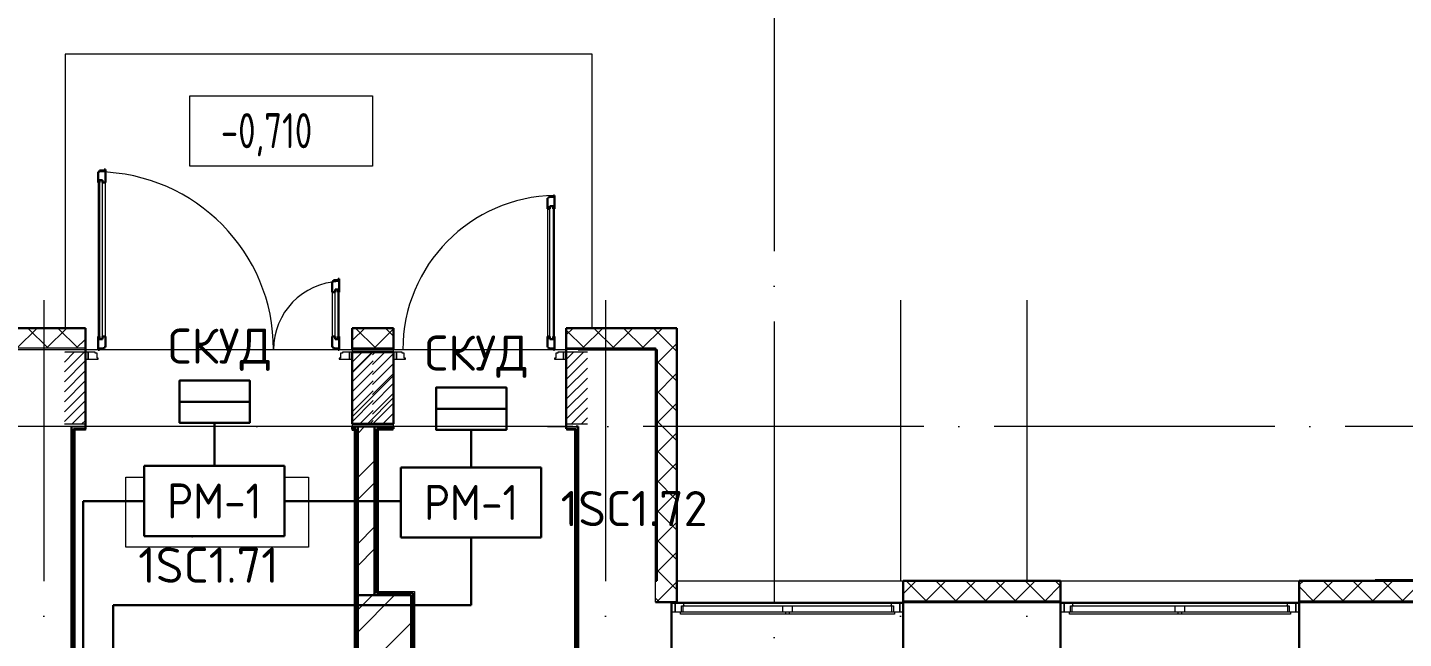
# Model space of a CAD drawing. Header units: millimetres. Extents: x -1073752 to 1436911, y -1379358 to 94781.
# Drawn here: x -1014384 to -1004584, y -902528 to -898177 of the extents above; entities that cross this region are included whole.
import ezdxf
from ezdxf.enums import TextEntityAlignment as Align

# ---------------------------------------------------------------- set-up
doc = ezdxf.new("R2010")
doc.units = ezdxf.units.MM
doc.set_wipeout_variables(frame=1)
doc.linetypes.add('ADSK_Линия сетки', pattern=[25, 20, -2.5, 0, -2.5])
doc.linetypes.add('ADSK_Штриховая_ш2 п1_5', pattern=[4.5, 3, -1.5])
for name, color, linetype, lineweight in [('_ Окна', 7, 'Continuous', 9), ('RC-Линии_связи-Адресные', 5, 'Continuous', 50), ('RC-Прочее_оборудование', 1, 'Continuous', 30), ('Аннотация', 7, 'Continuous', 18), ('АПС', 5, 'Continuous', 30), ('Двери', 252, 'Continuous', 9), ('лс', 5, 'Continuous', 30), ('Ограждение', 252, 'Continuous', 9), ('Окна', 7, 'Continuous', 9), ('Оси', 252, 'Continuous', 9), ('Отметки', 7, 'Continuous', 9), ('Перекрытие', 252, 'Continuous', 18), ('Стены внутренние', 7, 'Continuous', 18), ('Стены наружные', 7, 'Continuous', 18), ('Стены штриховка', 7, 'Continuous', 9)]:
    doc.layers.add(name, color=color, linetype=linetype, lineweight=lineweight)
doc.layers.add('Двери открывание', color=7, linetype='Continuous', lineweight=9, true_color=0xc0c0c0)
doc.layers.add('Линии', color=7, linetype='Continuous', lineweight=9, true_color=0x00a600)
doc.styles.add('GOST Common_3', font='', dxfattribs={"height": 3.5})
doc.styles.add('ICOCPEUR', font='isocpeur.ttf', dxfattribs={"height": 250})
doc.styles.add('ISOCPEUR', font='isocpeur.ttf', dxfattribs={"height": 250})
doc.styles.add('RubezhCAD', font='isocpeur.ttf')
doc.styles.get("Standard").update_dxf_attribs({"font": 'arial.ttf'})
doc.styles.get('GOST Common_3').set_extended_font_data('GOST 2.304 type A')

# ---------------------------------------------------------------- blocks, each defined once
blk = doc.blocks.new('1 этаж')
at = {"layer": 'Двери', "lineweight": 18, "true_color": 0x636466}
h = blk.add_hatch(dxfattribs=at)
h.set_pattern_fill('FP_2', color=251, style=0, pattern_type=2)
h.set_pattern_definition([(45, (-20735.8, -3268.73), (-35.3553, 35.3553), [])])
h.paths.add_polyline_path([(-19510.8, -3523.7), (-19510.8, -3013.7), (-19660.8, -3013.7), (-19660.8, -3523.7)])
h.paths.add_polyline_path([(-21560.8, -3523.7), (-21561.7, -3013.7), (-21710.8, -3013.7), (-21710.8, -3523.7), (-21561.7, -3523.7)])
h = blk.add_hatch(dxfattribs=at)
h.set_pattern_fill('FP_2', color=251, style=0, pattern_type=2)
h.set_pattern_definition([(45, (-18875.8, -3268.73), (-35.3553, 35.3553), [])])
h.paths.add_polyline_path([(-17985.8, -3523.7), (-17985.8, -3013.7), (-18135.8, -3013.7), (-18135.8, -3523.7)])
h.paths.add_polyline_path([(-19409.1, -3523.7), (-19365.8, -3523.7), (-19365.8, -3013.7), (-19515.8, -3013.7), (-19515.8, -3523.7)])
at = {"layer": 'Ограждение', "true_color": 0x636466}
h = blk.add_hatch(dxfattribs=at)
h.set_pattern_fill('FP_25', color=251, style=0, pattern_type=2)
h.set_pattern_definition([(0, (-32119.8, 96), (0, 600), []), (90, (-32119.8, 96), (-600, 4e-14), [])])
h.paths.add_polyline_path([(-19645.8, -6722.1), (-19635.8, -6717.5), (-19635.8, -3558.7), (-19645.8, -3568.7), (-19645.8, -6688.7)])
at = {"layer": '_ Окна', "color": 251, "true_color": 0x636466}
for p, q in [((-17360.4, -4803.7), (-17385.4, -4803.7)), ((-17385.4, -4861.7), (-17360.4, -4861.7)), ((-17360.4, -4861.7), (-17360.4, -4803.7)), ((-15735.4, -4803.7), (-15760.4, -4803.7)), ((-15760.4, -4803.7), (-15760.4, -4861.7)), ((-15760.4, -4861.7), (-15735.4, -4861.7)), ((-14590.8, -4803.7), (-14615.8, -4803.7)), ((-14615.8, -4861.7), (-14590.8, -4861.7)), ((-14590.8, -4861.7), (-14590.8, -4803.7)), ((-12915.8, -4803.7), (-12940.8, -4803.7)), ((-12940.8, -4803.7), (-12940.8, -4861.7)), ((-12940.8, -4861.7), (-12915.8, -4861.7))]:
    blk.add_line(p, q, dxfattribs=at)
at = {"layer": '_ Окна', "color": 251, "lineweight": 18, "true_color": 0x636466}
for p, q in [((-17300.9, -4803.7), (-17360.4, -4803.7)), ((-17360.4, -4803.7), (-17360.4, -4861.7)), ((-17360.4, -4861.7), (-17322.4, -4861.7)), ((-17314.4, -4861.7), (-17314.4, -4820.7)), ((-17314.4, -4820.7), (-17302.4, -4820.7)), ((-17296.4, -4820.7), (-17300.9, -4803.7)), ((-15819.8, -4803.7), (-15824.4, -4820.7)), ((-15760.4, -4803.7), (-15819.8, -4803.7)), ((-15818.4, -4820.7), (-15806.4, -4820.7)), ((-15806.4, -4820.7), (-15806.4, -4861.7)), ((-15798.4, -4861.7), (-15760.4, -4861.7)), ((-15760.4, -4861.7), (-15760.4, -4803.7)), ((-14531.4, -4803.7), (-14590.8, -4803.7)), ((-14590.8, -4803.7), (-14590.8, -4861.7)), ((-14590.8, -4861.7), (-14552.8, -4861.7)), ((-14544.8, -4861.7), (-14544.8, -4820.7)), ((-14544.8, -4820.7), (-14532.8, -4820.7)), ((-14526.8, -4820.7), (-14531.4, -4803.7)), ((-13000.2, -4803.7), (-13004.8, -4820.7)), ((-12940.8, -4803.7), (-13000.2, -4803.7)), ((-12998.8, -4820.7), (-12986.8, -4820.7)), ((-12986.8, -4820.7), (-12986.8, -4861.7)), ((-12978.8, -4861.7), (-12940.8, -4861.7)), ((-12940.8, -4861.7), (-12940.8, -4803.7))]:
    blk.add_line(p, q, dxfattribs=at)
at = {"layer": 'Аннотация', "color": 251, "lineweight": 20, "true_color": 0x636466}
for p, q in [((-20816.6, -1688), (-20816.6, -1188)), ((-20816.6, -1188), (-19516.6, -1188)), ((-19516.6, -1188), (-19516.6, -1688)), ((-19516.6, -1688), (-20816.6, -1688)), ((-21272.7, -4402.6), (-21272.7, -3902.6)), ((-21272.7, -3902.6), (-19972.7, -3902.6)), ((-19972.7, -3902.6), (-19972.7, -4402.6)), ((-19972.7, -4402.6), (-21272.7, -4402.6))]:
    blk.add_line(p, q, dxfattribs=at)
at = {"layer": 'Двери', "color": 251, "lineweight": 30, "true_color": 0x636466}
for p, q in [((-21460.8, -1729.7), (-21468.8, -1729.7)), ((-21468.8, -1729.7), (-21468.8, -1805.7)), ((-21426.8, -1720.7), (-21460.8, -1720.7)), ((-21460.8, -1720.7), (-21460.8, -1729.7)), ((-21418.8, -1711.7), (-21426.8, -1711.7)), ((-21426.8, -1711.7), (-21426.8, -1720.7)), ((-21418.8, -1805.7), (-21418.8, -1711.7)), ((-21459.8, -1805.7), (-21468.8, -1805.7)), ((-21459.8, -1787.7), (-21459.8, -1805.7)), ((-21438.8, -1787.7), (-21459.8, -1787.7)), ((-21438.8, -1805.7), (-21438.8, -1787.7)), ((-21418.8, -1805.7), (-21438.8, -1805.7)), ((-18261.8, -1915.7), (-18269.8, -1915.7)), ((-18269.8, -1915.7), (-18269.8, -1991.7)), ((-18227.8, -1906.7), (-18261.8, -1906.7)), ((-18261.8, -1906.7), (-18261.8, -1915.7)), ((-18219.8, -1897.7), (-18227.8, -1897.7)), ((-18227.8, -1897.7), (-18227.8, -1906.7)), ((-18219.8, -1991.7), (-18219.8, -1897.7)), ((-18269.8, -1991.7), (-18252.8, -1991.7)), ((-18252.8, -1991.7), (-18252.8, -1973.7)), ((-18252.8, -1973.7), (-18228.8, -1973.7)), ((-18228.8, -1973.7), (-18228.8, -1991.7)), ((-18228.8, -1991.7), (-18219.8, -1991.7)), ((-19794.8, -2509.7), (-19802.8, -2509.7)), ((-19802.8, -2509.7), (-19802.8, -2585.7)), ((-19760.8, -2500.7), (-19794.8, -2500.7)), ((-19794.8, -2500.7), (-19794.8, -2509.7)), ((-19752.8, -2491.7), (-19760.8, -2491.7)), ((-19760.8, -2491.7), (-19760.8, -2500.7)), ((-19752.8, -2585.7), (-19752.8, -2491.7)), ((-19802.8, -2585.7), (-19782.8, -2585.7)), ((-19782.8, -2585.7), (-19782.8, -2567.7)), ((-19782.8, -2567.7), (-19761.8, -2567.7)), ((-19761.8, -2567.7), (-19761.8, -2585.7)), ((-19761.8, -2585.7), (-19752.8, -2585.7)), ((-21468.8, -2901.7), (-21468.8, -2995.7)), ((-21459.8, -2901.7), (-21468.8, -2901.7)), ((-21459.8, -2919.7), (-21459.8, -2901.7)), ((-21438.8, -2919.7), (-21459.8, -2919.7)), ((-21438.8, -2901.7), (-21438.8, -2919.7)), ((-21418.8, -2901.7), (-21438.8, -2901.7)), ((-21418.8, -2977.7), (-21418.8, -2901.7)), ((-19802.8, -2901.7), (-19802.8, -2977.7)), ((-19802.8, -2901.7), (-19782.8, -2901.7)), ((-19782.8, -2901.7), (-19782.8, -2919.7)), ((-19782.8, -2919.7), (-19761.8, -2919.7)), ((-19761.8, -2901.7), (-19752.8, -2901.7)), ((-19761.8, -2919.7), (-19761.8, -2901.7)), ((-19752.8, -2995.7), (-19752.8, -2901.7)), ((-18269.8, -2901.7), (-18269.8, -2977.7)), ((-18269.8, -2901.7), (-18252.8, -2901.7)), ((-18252.8, -2901.7), (-18252.8, -2919.7)), ((-18252.8, -2919.7), (-18228.8, -2919.7)), ((-18228.8, -2901.7), (-18219.8, -2901.7)), ((-18228.8, -2919.7), (-18228.8, -2901.7)), ((-18219.8, -2995.7), (-18219.8, -2901.7)), ((-21468.8, -2995.7), (-21460.8, -2995.7)), ((-21460.8, -2995.7), (-21460.8, -2986.7)), ((-21460.8, -2986.7), (-21426.8, -2986.7)), ((-21426.8, -2986.7), (-21426.8, -2977.7)), ((-21426.8, -2977.7), (-21418.8, -2977.7)), ((-19802.8, -2977.7), (-19794.8, -2977.7)), ((-19794.8, -2977.7), (-19794.8, -2986.7)), ((-19794.8, -2986.7), (-19760.8, -2986.7)), ((-19760.8, -2986.7), (-19760.8, -2995.7)), ((-19760.8, -2995.7), (-19752.8, -2995.7)), ((-18269.8, -2977.7), (-18261.8, -2977.7)), ((-18261.8, -2977.7), (-18261.8, -2986.7)), ((-18261.8, -2986.7), (-18227.8, -2986.7)), ((-18227.8, -2986.7), (-18227.8, -2995.7)), ((-18227.8, -2995.7), (-18219.8, -2995.7))]:
    blk.add_line(p, q, dxfattribs=at)
at = {"layer": 'Двери', "color": 251, "true_color": 0x636466}
for p, q in [((-21468.8, -1805.7), (-21468.8, -2901.7)), ((-21459.8, -1787.7), (-21459.8, -2919.7)), ((-21438.8, -1787.7), (-21459.8, -1787.7)), ((-21438.8, -2919.7), (-21438.8, -1787.7)), ((-21418.8, -2901.7), (-21418.8, -1805.7)), ((-18269.8, -1991.7), (-18269.8, -2901.7)), ((-18252.8, -2919.7), (-18252.8, -1973.7)), ((-18252.8, -1973.7), (-18228.8, -1973.7)), ((-18228.8, -1973.7), (-18228.8, -2919.7)), ((-18219.8, -2901.7), (-18219.8, -1991.7)), ((-19802.8, -2585.7), (-19802.8, -2901.7)), ((-19782.8, -2919.7), (-19782.8, -2567.7)), ((-19782.8, -2567.7), (-19761.8, -2567.7)), ((-19761.8, -2567.7), (-19761.8, -2919.7)), ((-19752.8, -2901.7), (-19752.8, -2585.7)), ((-21459.8, -2919.7), (-21438.8, -2919.7)), ((-19761.8, -2919.7), (-19782.8, -2919.7)), ((-18228.8, -2919.7), (-18252.8, -2919.7)), ((-21560.8, -3013.7), (-21560.8, -3063.7)), ((-21540.8, -3013.7), (-21560.8, -3013.7)), ((-21540.8, -3063.7), (-21540.8, -3013.7)), ((-21491.8, -3013.7), (-21540.8, -3013.7)), ((-21540.8, -3013.7), (-21540.8, -3063.7)), ((-21491.8, -3021.7), (-21491.8, -3013.7)), ((-21477.8, -3021.7), (-21491.8, -3021.7)), ((-21477.8, -3055.7), (-21477.8, -3021.7)), ((-19729.8, -3021.7), (-19743.8, -3021.7)), ((-19743.8, -3021.7), (-19743.8, -3055.7)), ((-19729.8, -3013.7), (-19729.8, -3021.7)), ((-19680.8, -3013.7), (-19729.8, -3013.7)), ((-19660.8, -3013.7), (-19680.8, -3013.7)), ((-19680.8, -3013.7), (-19680.8, -3063.7)), ((-19680.8, -3063.7), (-19680.8, -3013.7)), ((-19660.8, -3063.7), (-19660.8, -3013.7)), ((-19365.8, -3013.7), (-19365.8, -3063.7)), ((-19345.8, -3013.7), (-19365.8, -3013.7)), ((-19345.8, -3063.7), (-19345.8, -3013.7)), ((-19304.8, -3013.7), (-19345.8, -3013.7)), ((-19345.8, -3013.7), (-19345.8, -3063.7)), ((-19304.8, -3021.7), (-19304.8, -3013.7)), ((-19290.8, -3021.7), (-19304.8, -3021.7)), ((-19290.8, -3055.7), (-19290.8, -3021.7)), ((-18196.8, -3021.7), (-18210.8, -3021.7)), ((-18210.8, -3021.7), (-18210.8, -3055.7)), ((-18196.8, -3013.7), (-18196.8, -3021.7)), ((-18155.8, -3013.7), (-18196.8, -3013.7)), ((-18135.8, -3013.7), (-18155.8, -3013.7)), ((-18155.8, -3013.7), (-18155.8, -3063.7)), ((-18155.8, -3063.7), (-18155.8, -3013.7)), ((-18135.8, -3063.7), (-18135.8, -3013.7)), ((-21560.8, -3063.7), (-21540.8, -3063.7)), ((-21540.8, -3063.7), (-21468.8, -3063.7)), ((-21468.8, -3055.7), (-21477.8, -3055.7)), ((-21468.8, -3063.7), (-21468.8, -3055.7)), ((-19743.8, -3055.7), (-19752.8, -3055.7)), ((-19752.8, -3055.7), (-19752.8, -3063.7)), ((-19752.8, -3063.7), (-19680.8, -3063.7)), ((-19680.8, -3063.7), (-19660.8, -3063.7)), ((-19365.8, -3063.7), (-19345.8, -3063.7)), ((-19345.8, -3063.7), (-19281.8, -3063.7)), ((-19281.8, -3055.7), (-19290.8, -3055.7)), ((-19281.8, -3063.7), (-19281.8, -3055.7)), ((-18210.8, -3055.7), (-18219.8, -3055.7)), ((-18219.8, -3055.7), (-18219.8, -3063.7)), ((-18219.8, -3063.7), (-18155.8, -3063.7)), ((-18155.8, -3063.7), (-18135.8, -3063.7))]:
    blk.add_line(p, q, dxfattribs=at)
at = {"layer": 'Двери', "color": 251, "linetype": 'ADSK_Штриховая_ш2 п1_5', "true_color": 0x636466}
for p, q in [((-21560.8, -3013.7), (-21710.8, -3013.7)), ((-21560.8, -3523.7), (-21560.8, -3013.7)), ((-19510.8, -3013.7), (-19660.8, -3013.7)), ((-19660.8, -3013.7), (-19660.8, -3523.7)), ((-19365.8, -3013.7), (-19515.8, -3013.7)), ((-19365.8, -3523.7), (-19365.8, -3013.7)), ((-17985.8, -3013.7), (-18135.8, -3013.7)), ((-18135.8, -3013.7), (-18135.8, -3523.7)), ((-21710.8, -3523.7), (-21560.8, -3523.7)), ((-19660.8, -3523.7), (-19510.8, -3523.7)), ((-19515.8, -3523.7), (-19365.8, -3523.7)), ((-18135.8, -3523.7), (-17985.8, -3523.7))]:
    blk.add_line(p, q, dxfattribs=at)
at = {"layer": 'Двери открывание', "color": 251, "true_color": 0x636466}
for centre, radius, start, end in [((-21486.8, -2995.7), 1266, 0, 89.18534), ((-18201.8, -2995.7), 1098, 90.93932, 180), ((-19734.8, -2995.7), 486, 92.12255, 180)]:
    blk.add_arc(centre, radius, start, end, dxfattribs=at)
at = {"layer": 'Линии', "color": 251, "ltscale": 100, "true_color": 0x636466}
for p, q in [((-18269.4, -3543.7), (-18050.8, -3543.7)), ((-18050.8, -3543.7), (-18050.8, -4143.7))]:
    blk.add_line(p, q, dxfattribs=at)
at = {"layer": 'Ограждение', "color": 251, "true_color": 0x636466}
for p, q in [((-21635.8, -3568.7), (-21635.8, -7525.4)), ((-21560.8, -3568.7), (-21635.8, -3568.7)), ((-21560.8, -3558.7), (-21560.8, -3568.7)), ((-19660.8, -3568.7), (-19660.8, -3558.7)), ((-19660.8, -3568.7), (-19645.8, -3568.7)), ((-19635.8, -3558.7), (-19645.8, -3568.7)), ((-19645.8, -3568.7), (-19635.8, -3558.7)), ((-19645.8, -3568.7), (-19645.8, -6722.1)), ((-19475.8, -3568.7), (-19475.8, -4718.7)), ((-19370.8, -3568.7), (-19475.8, -3568.7)), ((-19370.8, -3558.7), (-19370.8, -3568.7)), ((-18130.8, -3568.7), (-18130.8, -3558.7)), ((-18075.8, -3568.7), (-18130.8, -3568.7)), ((-18075.8, -5588.7), (-18075.8, -3568.7)), ((-19475.8, -4718.7), (-19215.8, -4718.7)), ((-19215.8, -4718.7), (-19215.8, -5588.7))]:
    blk.add_line(p, q, dxfattribs=at)
at = {"layer": 'Окна', "color": 251, "true_color": 0x636466}
for p, q in [((-17322.4, -4861.7), (-16575.4, -4861.7)), ((-17322.4, -4878.7), (-17322.4, -4861.7)), ((-16575.4, -4878.7), (-17322.4, -4878.7)), ((-17302.4, -4820.7), (-16595.4, -4820.7)), ((-17302.4, -4861.7), (-17302.4, -4820.7)), ((-15819.8, -4803.7), (-17300.9, -4803.7)), ((-16595.4, -4820.7), (-16525.4, -4820.7)), ((-16595.4, -4820.7), (-16595.4, -4861.7)), ((-16575.4, -4861.7), (-16545.4, -4861.7)), ((-16575.4, -4861.7), (-16575.4, -4878.7)), ((-16545.4, -4878.7), (-16575.4, -4878.7)), ((-16545.4, -4861.7), (-15798.4, -4861.7)), ((-16545.4, -4878.7), (-16545.4, -4861.7)), ((-15798.4, -4878.7), (-16545.4, -4878.7)), ((-16525.4, -4820.7), (-15818.4, -4820.7)), ((-16525.4, -4861.7), (-16525.4, -4820.7)), ((-15818.4, -4820.7), (-15818.4, -4861.7)), ((-15798.4, -4861.7), (-15798.4, -4878.7)), ((-14552.8, -4861.7), (-13780.8, -4861.7)), ((-14552.8, -4878.7), (-14552.8, -4861.7)), ((-13780.8, -4878.7), (-14552.8, -4878.7)), ((-14532.8, -4820.7), (-13800.8, -4820.7)), ((-14532.8, -4861.7), (-14532.8, -4820.7)), ((-13000.2, -4803.7), (-14531.4, -4803.7)), ((-13800.8, -4820.7), (-13730.8, -4820.7)), ((-13800.8, -4820.7), (-13800.8, -4861.7)), ((-13780.8, -4861.7), (-13750.8, -4861.7)), ((-13780.8, -4861.7), (-13780.8, -4878.7)), ((-13750.8, -4878.7), (-13780.8, -4878.7)), ((-13750.8, -4861.7), (-12978.8, -4861.7)), ((-13750.8, -4878.7), (-13750.8, -4861.7)), ((-12978.8, -4878.7), (-13750.8, -4878.7)), ((-13730.8, -4820.7), (-12998.8, -4820.7)), ((-13730.8, -4861.7), (-13730.8, -4820.7)), ((-12998.8, -4820.7), (-12998.8, -4861.7)), ((-12978.8, -4861.7), (-12978.8, -4878.7))]:
    blk.add_line(p, q, dxfattribs=at)
at = {"layer": 'Оси', "color": 251, "linetype": 'ADSK_Линия сетки', "ltscale": 100, "true_color": 0x636466}
for p, q in [((-16655.8, 32206.9), (-16655.8, -33769.9)), ((-21855.8, -2643.7), (-21855.8, -33769.9)), ((-17855.8, -2643.7), (-17855.8, -33769.9)), ((-15755.8, -2643.7), (-15755.8, -32499.9)), ((-14855.8, -2643.7), (-14855.8, -32499.9)), ((4411.5, -3543.7), (-72528.1, -3543.7))]:
    blk.add_line(p, q, dxfattribs=at)
at = {"layer": 'Перекрытие', "color": 251, "ltscale": 100, "true_color": 0x636466}
for p, q in [((-17951, -891.7), (-21705.8, -891.7)), ((-21705.8, -891.7), (-21705.8, -2841.7)), ((-17951, -2841.7), (-17951, -891.7)), ((-21560.8, -2993.7), (-21468.8, -2993.7)), ((-21460.8, -2993.7), (-19760.8, -2993.7)), ((-19752.8, -2993.7), (-19660.8, -2993.7)), ((-19365.8, -2993.7), (-18227.8, -2993.7)), ((-18219.8, -2993.7), (-18135.8, -2993.7)), ((-19660.8, -3543.7), (-21560.8, -3543.7)), ((-18135.8, -3543.7), (-19365.8, -3543.7))]:
    blk.add_line(p, q, dxfattribs=at)
at = {"layer": 'Стены внутренние', "color": 251, "lineweight": 30, "true_color": 0x636466}
for p, q in [((-21560.8, -2841.7), (-22362.8, -2841.7)), ((-21560.8, -2983.7), (-21560.8, -2841.7)), ((-19365.8, -2841.7), (-19660.8, -2841.7)), ((-19660.8, -2841.7), (-19660.8, -2983.7)), ((-19365.8, -2983.7), (-19365.8, -2841.7)), ((-17348.8, -2841.7), (-18135.8, -2841.7)), ((-18135.8, -2841.7), (-18135.8, -2983.7)), ((-17348.8, -4793.7), (-17348.8, -2841.7)), ((-21560.8, -3543.7), (-21560.8, -2993.7)), ((-18135.8, -2993.7), (-18135.8, -3543.7)), ((-17500.8, -2993.7), (-18050.8, -2993.7)), ((-18050.8, -3543.7), (-18050.8, -5978.4)), ((-18050.8, -3543.7), (-18050.8, -3543.7)), ((-14615.8, -4641.7), (-15735.4, -4641.7)), ((-15735.4, -4641.7), (-15735.4, -4783.7)), ((-14615.8, -4783.7), (-14615.8, -4641.7)), ((-11835.8, -4641.7), (-12915.8, -4641.7)), ((-12915.8, -4641.7), (-12915.8, -4783.7)), ((-17500.8, -4793.7), (-17348.8, -4793.7)), ((-17385.4, -5343.7), (-17385.4, -4793.7)), ((-14615.8, -4793.7), (-15735.4, -4793.7)), ((-15735.4, -4793.7), (-15735.4, -5343.7)), ((-14615.8, -5343.7), (-14615.8, -4793.7)), ((-11835.8, -4793.7), (-12915.8, -4793.7)), ((-12915.8, -4793.7), (-12915.8, -5343.7))]:
    blk.add_line(p, q, dxfattribs=at)
at = {"layer": 'Стены внутренние', "color": 251, "linetype": 'Continuous', "lineweight": 9, "true_color": 0x636466}
for p, q in [((-17686.9, -2841.7), (-17688, -2843.7)), ((-22047.4, -2983.7), (-21907.4, -2843.7)), ((-21827.6, -2983.7), (-21967.6, -2843.7)), ((-21835.2, -2983.7), (-21695.2, -2843.7)), ((-21615.5, -2983.7), (-21755.5, -2843.7)), ((-21623.1, -2983.7), (-21562.8, -2923.4)), ((-21561.7, -2847.5), (-21562.8, -2849.5)), ((-19658.8, -2928.6), (-19573.9, -2843.7)), ((-19494.2, -2983.7), (-19634.2, -2843.7)), ((-19501.8, -2983.7), (-19367.8, -2849.7)), ((-19367.8, -2897.9), (-19422, -2843.7)), ((-18133.8, -2888.5), (-18089, -2843.7)), ((-18009.2, -2983.7), (-18133.8, -2859.2)), ((-18016.9, -2983.7), (-17876.9, -2843.7)), ((-17797.1, -2983.7), (-17937.1, -2843.7)), ((-17804.7, -2983.7), (-17664.7, -2843.7)), ((-17585, -2983.7), (-17725, -2843.7)), ((-17592.6, -2983.7), (-17452.6, -2843.7)), ((-17362.8, -2993.7), (-17512.8, -2843.7)), ((-19366.8, -2983.7), (-19367.8, -2982)), ((-17500.8, -3104.1), (-17390.5, -2993.7)), ((-17390.5, -2993.7), (-17350.8, -2954.1)), ((-17350.8, -3005.8), (-17362.8, -2993.7)), ((-17350.8, -3217.9), (-17500.8, -3067.9)), ((-17500.8, -3316.2), (-17350.8, -3166.2)), ((-17350.8, -3430), (-17500.8, -3280)), ((-17500.8, -3528.3), (-17350.8, -3378.3)), ((-17350.8, -3642.2), (-17500.8, -3492.2)), ((-17500.8, -3740.5), (-17350.8, -3590.5)), ((-17350.8, -3854.3), (-17500.8, -3704.3)), ((-17500.8, -3952.6), (-17350.8, -3802.6)), ((-17350.8, -4066.4), (-17500.8, -3916.4)), ((-17348.8, -3837.4), (-17350.8, -3833.9)), ((-17500.8, -4164.7), (-17350.8, -4014.7)), ((-17350.8, -4278.6), (-17500.8, -4128.6)), ((-17500.8, -4376.9), (-17350.8, -4226.9)), ((-17350.8, -4490.7), (-17500.8, -4340.7)), ((-17500.8, -4589), (-17350.8, -4439)), ((-17350.8, -4702.8), (-17500.8, -4552.8)), ((-17493.4, -4793.7), (-17350.8, -4651.1)), ((-17350.8, -4651.1), (-17348.8, -4649.1)), ((-17348.8, -4704.8), (-17350.8, -4702.8)), ((-15733.4, -4730.8), (-15646.4, -4643.7)), ((-15572.8, -4783.7), (-15712.8, -4643.7)), ((-15574.2, -4783.7), (-15434.2, -4643.7)), ((-15360.7, -4783.7), (-15500.7, -4643.7)), ((-15362.1, -4783.7), (-15222.1, -4643.7)), ((-15148.6, -4783.7), (-15288.6, -4643.7)), ((-15150, -4783.7), (-15010, -4643.7)), ((-14936.4, -4783.7), (-15076.4, -4643.7)), ((-14937.8, -4783.7), (-14797.8, -4643.7)), ((-14724.3, -4783.7), (-14864.3, -4643.7)), ((-14737.3, -4641.7), (-14738.5, -4643.7)), ((-14725.7, -4783.7), (-14617.8, -4675.8)), ((-14617.8, -4678.1), (-14652.2, -4643.7)), ((-12915.8, -4679.2), (-12913.8, -4679.2)), ((-12913.8, -4668.9), (-12888.6, -4643.7)), ((-12815.1, -4783.7), (-12913.8, -4685)), ((-12894.5, -4643.7), (-12895.6, -4641.7)), ((-12816.5, -4783.7), (-12676.5, -4643.7)), ((-12603, -4783.7), (-12743, -4643.7)), ((-12604.4, -4783.7), (-12464.4, -4643.7)), ((-12390.9, -4783.7), (-12530.9, -4643.7)), ((-12425.5, -4643.2), (-12426.4, -4641.7)), ((-12392.2, -4783.7), (-12252.2, -4643.7)), ((-12178.7, -4783.7), (-12318.7, -4643.7)), ((-12180.1, -4783.7), (-12040.1, -4643.7)), ((-17472, -4793.7), (-17500.8, -4764.9)), ((-14615.8, -4710.3), (-14617.8, -4706.8)), ((-14617.8, -4780.8), (-14615.8, -4780.8))]:
    blk.add_line(p, q, dxfattribs=at)
at = {"layer": 'Стены внутренние', "color": 251, "true_color": 0x636466}
for p, q in [((-19660.8, -2993.7), (-19660.8, -3013.7)), ((-19365.8, -3013.7), (-19365.8, -2993.7)), ((-18050.8, -2993.7), (-18135.8, -2993.7)), ((-17500.8, -4793.7), (-17500.8, -2993.7)), ((-17490.8, -2993.7), (-17500.8, -2993.7)), ((-19660.8, -3523.7), (-19660.8, -3543.7)), ((-19365.8, -3543.7), (-19365.8, -3523.7)), ((-21660.8, -3543.7), (-21560.8, -3543.7)), ((-18135.8, -3543.7), (-18065.8, -3543.7)), ((-17348.8, -4641.7), (-15735.4, -4641.7)), ((-14615.8, -4641.7), (-12915.8, -4641.7)), ((-17348.8, -4793.7), (-15735.4, -4793.7)), ((-14615.8, -4793.7), (-12915.8, -4793.7))]:
    blk.add_line(p, q, dxfattribs=at)
at = {"layer": 'Стены наружные', "color": 251, "true_color": 0x636466}
blk.add_line((-22210.8, -2993.7), (-21560.8, -2993.7), dxfattribs=at)
at = {"layer": 'Стены наружные', "color": 251, "lineweight": 30, "true_color": 0x636466}
for p, q in [((-21560.8, -2993.7), (-21560.8, -2983.7)), ((-19660.8, -2983.7), (-19660.8, -2993.7)), ((-19660.8, -2993.7), (-19365.8, -2993.7)), ((-19365.8, -3013.7), (-19660.8, -3013.7)), ((-19660.8, -3013.7), (-19660.8, -3523.7)), ((-19365.8, -2993.7), (-19365.8, -2983.7)), ((-19365.8, -3523.7), (-19365.8, -3013.7)), ((-18135.8, -2983.7), (-18135.8, -2993.7)), ((-17490.8, -4641.7), (-17490.8, -2993.7)), ((-19660.8, -3523.7), (-19365.8, -3523.7)), ((-21660.8, -3543.7), (-21660.8, -10858.7)), ((-21645.8, -3558.7), (-21560.8, -3558.7)), ((-21645.8, -10723.7), (-21645.8, -3558.7)), ((-21560.8, -3558.7), (-21560.8, -3543.7)), ((-19660.8, -3543.7), (-19660.8, -3558.7)), ((-19365.8, -3543.7), (-19660.8, -3543.7)), ((-19660.8, -3558.7), (-19635.8, -3558.7)), ((-19635.8, -3558.7), (-19635.8, -5788)), ((-19620.8, -5788), (-19620.8, -3543.7)), ((-19500.8, -4743.7), (-19500.8, -3543.7)), ((-19485.8, -3558.7), (-19365.8, -3558.7)), ((-19485.8, -4728.7), (-19485.8, -3558.7)), ((-19365.8, -3558.7), (-19365.8, -3543.7)), ((-18135.8, -3543.7), (-18135.8, -3558.7)), ((-18135.8, -3558.7), (-18065.8, -3558.7)), ((-18050.8, -3543.7), (-18065.8, -3543.7)), ((-18065.8, -3558.7), (-18065.8, -5985.4)), ((-18050.8, -5978.4), (-18050.8, -3543.7)), ((-17500.8, -4641.7), (-17490.8, -4641.7)), ((-11835.8, -4636.7), (-12375.8, -4636.7)), ((-12375.8, -4636.7), (-12375.8, -4641.7)), ((-19240.8, -4743.7), (-19620.8, -4743.7)), ((-19225.8, -4728.7), (-19485.8, -4728.7)), ((-19240.8, -4743.7), (-19240.8, -5652.7)), ((-19225.8, -5593.3), (-19225.8, -4728.7)), ((-15735.4, -4783.7), (-15735.4, -4793.7)), ((-14615.8, -4793.7), (-14615.8, -4783.7)), ((-12915.8, -4783.7), (-12915.8, -4793.7))]:
    blk.add_line(p, q, dxfattribs=at)
at = {"layer": 'Стены наружные', "color": 251, "linetype": 'Continuous', "lineweight": 9, "true_color": 0x636466}
for p, q in [((-19660.8, -3160.4), (-19514.1, -3013.7)), ((-17490.8, -3004), (-17500.8, -3004)), ((-17490.8, -3104), (-17500.8, -3104)), ((-19660.8, -3474.7), (-19365.8, -3179.7)), ((-17490.8, -3204), (-17500.8, -3204)), ((-17490.8, -3304), (-17500.8, -3304)), ((-19552.6, -3523.7), (-19365.8, -3336.9)), ((-17490.8, -3404), (-17500.8, -3404)), ((-17490.8, -3504), (-17500.8, -3504)), ((-19652.5, -3558.7), (-19637.5, -3543.7)), ((-19620.8, -3591.9), (-19572.6, -3543.7)), ((-17490.8, -3604), (-17500.8, -3604)), ((-18065.8, -3669.1), (-18050.8, -3654.1)), ((-17490.8, -3704), (-17500.8, -3704)), ((-19620.8, -3906.2), (-19500.8, -3786.2)), ((-19500.8, -3831.3), (-19485.8, -3816.3)), ((-17490.8, -3804), (-17500.8, -3804)), ((-21660.8, -3870), (-21645.8, -3855)), ((-17490.8, -3904), (-17500.8, -3904)), ((-19635.8, -3966.3), (-19620.8, -3951.3)), ((-19620.8, -4063.4), (-19500.8, -3943.4)), ((-17490.8, -4004), (-17500.8, -4004)), ((-18065.8, -4093.3), (-18050.8, -4078.3)), ((-17490.8, -4104), (-17500.8, -4104)), ((-17490.8, -4204), (-17500.8, -4204)), ((-21660.8, -4294.2), (-21645.8, -4279.2)), ((-19620.8, -4377.7), (-19500.8, -4257.7)), ((-19500.8, -4255.5), (-19485.8, -4240.5)), ((-17490.8, -4304), (-17500.8, -4304)), ((-19635.8, -4390.5), (-19620.8, -4375.5)), ((-17490.8, -4404), (-17500.8, -4404)), ((-19620.8, -4534.8), (-19500.8, -4414.8)), ((-18065.8, -4517.6), (-18050.8, -4502.6)), ((-17490.8, -4504), (-17500.8, -4504)), ((-17490.8, -4604), (-17500.8, -4604)), ((-21660.8, -4718.5), (-21645.8, -4703.5)), ((-19500.8, -4679.8), (-19485.8, -4664.8)), ((-19635.8, -4814.8), (-19620.8, -4799.8)), ((-19620.8, -4849.1), (-19515.4, -4743.7)), ((-19620.8, -5006.3), (-19358.3, -4743.7)), ((-19515.4, -4743.7), (-19500.8, -4729.1)), ((-19240.8, -4844.1), (-19225.8, -4829.1)), ((-19620.8, -5320.6), (-19240.8, -4940.6)), ((-18065.8, -4941.9), (-18050.8, -4926.9))]:
    blk.add_line(p, q, dxfattribs=at)
at = {"layer": 'Стены штриховка', "color": 251, "true_color": 0x636466}
for p, q in [((-17350.8, -4643.7), (-17350.8, -2841.7)), ((-21562.8, -2843.7), (-22362.8, -2843.7)), ((-21562.8, -2983.7), (-21562.8, -2843.7)), ((-19367.8, -2843.7), (-19658.8, -2843.7)), ((-19658.8, -2843.7), (-19658.8, -2983.7)), ((-19367.8, -2983.7), (-19367.8, -2843.7)), ((-18133.8, -2843.7), (-18133.8, -2983.7)), ((-17348.8, -2843.7), (-18133.8, -2843.7)), ((-22210.8, -2983.7), (-21560.8, -2983.7)), ((-19660.8, -2983.7), (-19365.8, -2983.7)), ((-18135.8, -2983.7), (-17500.8, -2983.7)), ((-17500.8, -2983.7), (-17500.8, -2993.7)), ((-17348.8, -4643.7), (-17350.8, -4643.7)), ((-14617.8, -4643.7), (-15733.4, -4643.7)), ((-15733.4, -4783.7), (-15733.4, -4643.7)), ((-14617.8, -4643.7), (-14617.8, -4783.7)), ((-11837.8, -4643.7), (-12913.8, -4643.7)), ((-12913.8, -4783.7), (-12913.8, -4643.7)), ((-15735.4, -4783.7), (-14615.8, -4783.7)), ((-12915.8, -4783.7), (-11835.8, -4783.7))]:
    blk.add_line(p, q, dxfattribs=at)
at = {"layer": 'Отметки', "color": 251, "true_color": 0x636466, "style": 'GOST Common_3', "width": 0.9}
for s, p in [('-0,710', (-20596.4, -1561.3)), ('-0,700', (-21073.9, -4275.9))]:
    blk.add_text(s, height=250, dxfattribs=at).set_placement(p)
blk = doc.blocks.new('РМ1')
at = {"layer": 'RC-Прочее_оборудование'}
blk.add_point((0, 0), dxfattribs=at)
blk.add_attdef('PSTN', text='', height=2.5, dxfattribs=at).set_placement((5.721, 2.541), align=Align.BOTTOM_CENTER)
blk.add_wipeout([(4.999, 2.501), (4.999, -2.501), (-4.999, -2.501), (-4.999, 2.501)]).dxf.layer = 'RC-Прочее_оборудование'
blk.add_wipeout([(-4.999, -2.501), (-4.999, 2.501), (4.999, 2.501), (4.999, -2.501)]).dxf.layer = 'RC-Прочее_оборудование'
for p, q in [((-4.999, 2.501), (4.999, 2.501)), ((-4.999, -2.501), (-4.999, 2.501)), ((-4.999, 2.501), (-4.999, 2.501)), ((4.999, 2.501), (4.999, -2.501)), ((4.999, -2.501), (-4.999, -2.501))]:
    blk.add_line(p, q, dxfattribs=at)
at = {"layer": 'RC-Прочее_оборудование', "ltscale": 100, "style": 'ISOCPEUR', "width": 0.9}
blk.add_text('РМ-1', height=2.5, dxfattribs=at).set_placement((0.001, -0.001), align=Align.MIDDLE)

msp = doc.modelspace()

# ---------------------------------------------------------------- linework, layer by layer
at = {"layer": 'АПС', "color": 3, "lineweight": 30}
for points in [[(-1012802, -900991.9), (-1013302, -900991.9), (-1013302, -900691.9), (-1012802, -900691.9), (-1012802, -900991.9), (-1012802, -900841.9), (-1013302, -900841.9)], [(-1010974.2, -901041.6), (-1011474.2, -901041.6), (-1011474.2, -900741.6), (-1010974.2, -900741.6), (-1010974.2, -901041.6), (-1010974.2, -900891.6), (-1011474.2, -900891.6)]]:
    msp.add_lwpolyline(points, dxfattribs=at)
at = {"layer": 'лс', "color": 96, "true_color": 0x008800}
for p, q in [((-1013052, -900991.9), (-1013052, -901299)), ((-1011224.2, -901041.6), (-1011224.2, -901309.2))]:
    msp.add_line(p, q, dxfattribs=at)
at = {"layer": 'лс'}
for p, q in [((-1013554.7, -901549.1), (-1013987.7, -901549.1)), ((-1013987.7, -901549.1), (-1013987.7, -907614.9)), ((-1012554.9, -901549.1), (-1011724.8, -901549.1)), ((-1011224.9, -901809.4), (-1011224.9, -902290.7)), ((-1011224.9, -902290.7), (-1013773.6, -902290.7)), ((-1013773.6, -902290.7), (-1013773.6, -907316.9))]:
    msp.add_line(p, q, dxfattribs=at)

# ---------------------------------------------------------------- block references
msp.add_blockref('1 этаж', (-992411.4, -897475.7))

# ---------------------------------------------------------------- texts
at = {"layer": 'RC-Линии_связи-Адресные', "color": 0, "linetype": 'Continuous', "lineweight": 40, "ltscale": 15, "char_height": 250, "width": 2971.683, "attachment_point": 2, "style": 'ICOCPEUR'}
for insert in [(-1013015.6, -900320.8), (-1011187.8, -900370.5)]:
    msp.add_mtext('СКУД', dxfattribs=dict(at, insert=insert))

# ---------------------------------------------------------------- next in the draw order: block references
ref = msp.add_blockref('РМ1', (-1013054.8, -901549.1), dxfattribs=dict(xscale=100, yscale=100, zscale=100))
ref.add_attrib('PSTN', '1SC1.71', dxfattribs={"layer": 'RC-Прочее_оборудование', "color": 0, "height": 250, "style": 'RubezhCAD'}).set_placement((-1013095.7, -901880.7), align=Align.TOP_CENTER)
ref = msp.add_blockref('РМ1', (-1011224.9, -901559.3), dxfattribs=dict(xscale=100, yscale=100, zscale=100))
ref.add_attrib('PSTN', '1SC1.72', dxfattribs={"layer": 'RC-Прочее_оборудование', "color": 0, "height": 250, "style": 'RubezhCAD'}).set_placement((-1010064.2, -901477.9), align=Align.TOP_CENTER)

doc.saveas('drawing.dxf')
